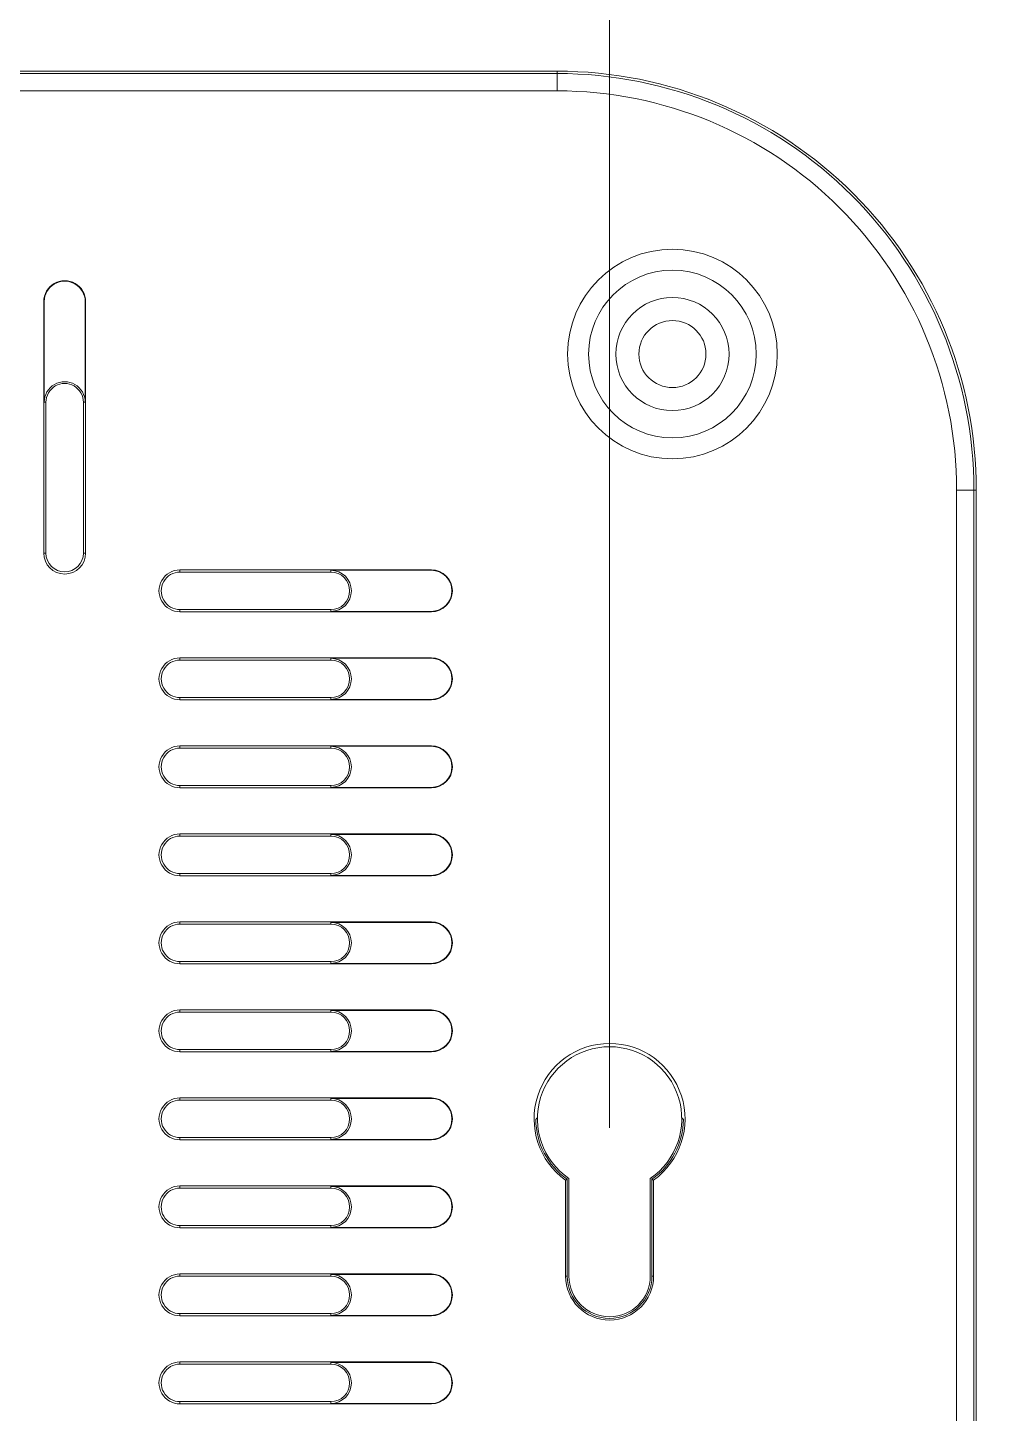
# Model space of a CAD drawing. Header units: millimetres. Extents: x -672 to 672, y -225 to 223.
# Drawn here: x 17.9 to 64.7, y 70 to 136.1 of the extents above; entities that cross this region are included whole.
import ezdxf

# ---------------------------------------------------------------- set-up
doc = ezdxf.new("R2010")
doc.units = ezdxf.units.MM
doc.header["$MEASUREMENT"] = 0
doc.layers.add('layer 1', color=7, linetype='Continuous')

msp = doc.modelspace()

# ---------------------------------------------------------------- linework, layer by layer
at = {"layer": 'layer 1', "lineweight": 40}
msp.add_open_spline([(123.1599, 207.75), (123.1599, 207.75), (-161.8401, 207.75), (-161.8401, 207.75), (-161.8401, 207.75), (-161.8401, -207.75), (-161.8401, -207.75), (-161.8401, -207.75), (123.1599, -207.75), (123.1599, -207.75), (123.1599, -207.75), (123.1599, 207.75), (123.1599, 207.75)], degree=3, knots=[0, 0, 0, 0, 0.25, 0.25, 0.25, 0.5, 0.5, 0.5, 0.75, 0.75, 0.75, 1, 1, 1, 1], dxfattribs=at)
at = {"layer": 'layer 1', "color": 1, "lineweight": 0}
msp.add_open_spline([(45.6422, 83.6209), (45.6422, 83.6209), (45.6422, 154.8763), (45.6422, 154.8763)], degree=3, dxfattribs=at)
at = {"layer": 'layer 1', "lineweight": 9}
for points in [[(-66.8578, 134.0449), (-66.8578, 134.0449), (43.1422, 134.0449), (43.1422, 134.0449)], [(43.1422, 133.9332), (43.1422, 133.9332), (-66.8578, 133.9332), (-66.8578, 133.9332)], [(43.1422, 133.1052), (43.1422, 133.1052), (-66.8578, 133.1052), (-66.8578, 133.1052)], [(18.6422, 111.0449), (18.6422, 111.0449), (18.6422, 123.0449), (18.6422, 123.0449)], [(18.6632, 123.0449), (18.6632, 123.0449), (18.6632, 118.2449), (18.6632, 118.2449)], [(20.6212, 118.2449), (20.6212, 118.2449), (20.6212, 123.0449), (20.6212, 123.0449)], [(20.6422, 123.0449), (20.6422, 123.0449), (20.6422, 111.0449), (20.6422, 111.0449)], [(18.747, 118.2449), (18.747, 118.2449), (18.747, 111.0449), (18.747, 111.0449)], [(20.5374, 111.0449), (20.5374, 111.0449), (20.5374, 118.2449), (20.5374, 118.2449)], [(62.2025, 54.0449), (62.2025, 54.0449), (62.2025, 114.0449), (62.2025, 114.0449)], [(63.0304, 54.0449), (63.0304, 54.0449), (63.0304, 114.0449), (63.0304, 114.0449)], [(63.1422, 114.0449), (63.1422, 114.0449), (63.1422, 54.0449), (63.1422, 54.0449)], [(25.1422, 110.2449), (25.1422, 110.2449), (37.1422, 110.2449), (37.1422, 110.2449)], [(32.3422, 110.1401), (32.3422, 110.1401), (25.1422, 110.1401), (25.1422, 110.1401)], [(37.1422, 110.224), (37.1422, 110.224), (32.3422, 110.224), (32.3422, 110.224)], [(25.1422, 108.3497), (25.1422, 108.3497), (32.3422, 108.3497), (32.3422, 108.3497)], [(37.1422, 108.2449), (37.1422, 108.2449), (25.1422, 108.2449), (25.1422, 108.2449)], [(32.3422, 108.2659), (32.3422, 108.2659), (37.1422, 108.2659), (37.1422, 108.2659)], [(25.1422, 106.0449), (25.1422, 106.0449), (37.1422, 106.0449), (37.1422, 106.0449)], [(32.3422, 105.9401), (32.3422, 105.9401), (25.1422, 105.9401), (25.1422, 105.9401)], [(37.1422, 106.024), (37.1422, 106.024), (32.3422, 106.024), (32.3422, 106.024)], [(25.1422, 104.1497), (25.1422, 104.1497), (32.3422, 104.1497), (32.3422, 104.1497)], [(37.1422, 104.0449), (37.1422, 104.0449), (25.1422, 104.0449), (25.1422, 104.0449)], [(32.3422, 104.0659), (32.3422, 104.0659), (37.1422, 104.0659), (37.1422, 104.0659)], [(25.1422, 101.8449), (25.1422, 101.8449), (37.1422, 101.8449), (37.1422, 101.8449)], [(32.3422, 101.7401), (32.3422, 101.7401), (25.1422, 101.7401), (25.1422, 101.7401)], [(37.1422, 101.824), (37.1422, 101.824), (32.3422, 101.824), (32.3422, 101.824)], [(25.1422, 99.9497), (25.1422, 99.9497), (32.3422, 99.9497), (32.3422, 99.9497)], [(32.3422, 99.8659), (32.3422, 99.8659), (37.1422, 99.8659), (37.1422, 99.8659)], [(37.1422, 99.8449), (37.1422, 99.8449), (25.1422, 99.8449), (25.1422, 99.8449)], [(25.1422, 97.6449), (25.1422, 97.6449), (37.1422, 97.6449), (37.1422, 97.6449)], [(32.3422, 97.5401), (32.3422, 97.5401), (25.1422, 97.5401), (25.1422, 97.5401)], [(37.1422, 97.624), (37.1422, 97.624), (32.3422, 97.624), (32.3422, 97.624)], [(25.1422, 95.7497), (25.1422, 95.7497), (32.3422, 95.7497), (32.3422, 95.7497)], [(37.1422, 95.6449), (37.1422, 95.6449), (25.1422, 95.6449), (25.1422, 95.6449)], [(32.3422, 95.6659), (32.3422, 95.6659), (37.1422, 95.6659), (37.1422, 95.6659)], [(25.1422, 93.4449), (25.1422, 93.4449), (37.1422, 93.4449), (37.1422, 93.4449)], [(32.3422, 93.3401), (32.3422, 93.3401), (25.1422, 93.3401), (25.1422, 93.3401)], [(37.1422, 93.424), (37.1422, 93.424), (32.3422, 93.424), (32.3422, 93.424)], [(25.1422, 91.5497), (25.1422, 91.5497), (32.3422, 91.5497), (32.3422, 91.5497)], [(37.1422, 91.4449), (37.1422, 91.4449), (25.1422, 91.4449), (25.1422, 91.4449)], [(32.3422, 91.4659), (32.3422, 91.4659), (37.1422, 91.4659), (37.1422, 91.4659)], [(25.1422, 89.2449), (25.1422, 89.2449), (37.1422, 89.2449), (37.1422, 89.2449)], [(32.3422, 89.1401), (32.3422, 89.1401), (25.1422, 89.1401), (25.1422, 89.1401)], [(37.1422, 89.224), (37.1422, 89.224), (32.3422, 89.224), (32.3422, 89.224)], [(25.1422, 87.3497), (25.1422, 87.3497), (32.3422, 87.3497), (32.3422, 87.3497)], [(37.1422, 87.2449), (37.1422, 87.2449), (25.1422, 87.2449), (25.1422, 87.2449)], [(32.3422, 87.2659), (32.3422, 87.2659), (37.1422, 87.2659), (37.1422, 87.2659)], [(25.1422, 85.0449), (25.1422, 85.0449), (37.1422, 85.0449), (37.1422, 85.0449)], [(32.3422, 84.9401), (32.3422, 84.9401), (25.1422, 84.9401), (25.1422, 84.9401)], [(37.1422, 85.024), (37.1422, 85.024), (32.3422, 85.024), (32.3422, 85.024)], [(42.1209, 84.0187), (42.1294, 82.8798), (42.6882, 81.8153), (43.6208, 81.1615)], [(47.6636, 81.1615), (48.5962, 81.8153), (49.155, 82.8798), (49.1635, 84.0187)], [(25.1422, 83.1497), (25.1422, 83.1497), (32.3422, 83.1497), (32.3422, 83.1497)], [(37.1422, 83.0449), (37.1422, 83.0449), (25.1422, 83.0449), (25.1422, 83.0449)], [(32.3422, 83.0659), (32.3422, 83.0659), (37.1422, 83.0659), (37.1422, 83.0659)], [(25.1422, 80.8449), (25.1422, 80.8449), (37.1422, 80.8449), (37.1422, 80.8449)], [(32.3422, 80.7401), (32.3422, 80.7401), (25.1422, 80.7401), (25.1422, 80.7401)], [(37.1422, 80.824), (37.1422, 80.824), (32.3422, 80.824), (32.3422, 80.824)], [(43.5422, 81.1209), (43.5422, 81.1209), (43.6208, 81.1615), (43.6208, 81.1615)], [(43.5422, 81.1209), (43.5422, 81.1209), (43.5422, 76.5449), (43.5422, 76.5449)], [(43.6208, 81.1615), (43.6208, 81.1615), (43.6208, 76.5449), (43.6208, 76.5449)], [(43.6994, 81.2027), (43.6994, 81.2027), (43.6994, 76.5449), (43.6994, 76.5449)], [(47.585, 76.5449), (47.585, 76.5449), (47.585, 81.2027), (47.585, 81.2027)], [(47.7422, 81.1209), (47.7422, 81.1209), (47.6636, 81.1615), (47.6636, 81.1615)], [(47.6636, 76.5449), (47.6636, 76.5449), (47.6636, 81.1615), (47.6636, 81.1615)], [(47.7422, 76.5449), (47.7422, 76.5449), (47.7422, 81.1209), (47.7422, 81.1209)], [(25.1422, 78.9497), (25.1422, 78.9497), (32.3422, 78.9497), (32.3422, 78.9497)], [(37.1422, 78.8449), (37.1422, 78.8449), (25.1422, 78.8449), (25.1422, 78.8449)], [(32.3422, 78.8659), (32.3422, 78.8659), (37.1422, 78.8659), (37.1422, 78.8659)], [(25.1422, 76.6449), (25.1422, 76.6449), (37.1422, 76.6449), (37.1422, 76.6449)], [(32.3422, 76.5401), (32.3422, 76.5401), (25.1422, 76.5401), (25.1422, 76.5401)], [(37.1422, 76.624), (37.1422, 76.624), (32.3422, 76.624), (32.3422, 76.624)], [(25.1422, 74.7497), (25.1422, 74.7497), (32.3422, 74.7497), (32.3422, 74.7497)], [(37.1422, 74.6449), (37.1422, 74.6449), (25.1422, 74.6449), (25.1422, 74.6449)], [(32.3422, 74.6659), (32.3422, 74.6659), (37.1422, 74.6659), (37.1422, 74.6659)], [(25.1422, 72.4449), (25.1422, 72.4449), (37.1422, 72.4449), (37.1422, 72.4449)], [(32.3422, 72.3401), (32.3422, 72.3401), (25.1422, 72.3401), (25.1422, 72.3401)], [(37.1422, 72.424), (37.1422, 72.424), (32.3422, 72.424), (32.3422, 72.424)], [(25.1422, 70.5497), (25.1422, 70.5497), (32.3422, 70.5497), (32.3422, 70.5497)], [(37.1422, 70.4449), (37.1422, 70.4449), (25.1422, 70.4449), (25.1422, 70.4449)], [(32.3422, 70.4659), (32.3422, 70.4659), (37.1422, 70.4659), (37.1422, 70.4659)]]:
    msp.add_open_spline(points, degree=3, dxfattribs=at)
at = {"layer": 'layer 1', "color": 9, "lineweight": 9}
for points in [[(43.1422, 133.1052), (43.1422, 133.1052), (43.1422, 134.0449), (43.1422, 134.0449)], [(18.6422, 123.0449), (18.6422, 123.0449), (18.6632, 123.0449), (18.6632, 123.0449)], [(20.6422, 123.0449), (20.6422, 123.0449), (20.6212, 123.0449), (20.6212, 123.0449)], [(18.6632, 118.2449), (18.6632, 118.2449), (18.747, 118.2449), (18.747, 118.2449)], [(20.6212, 118.2449), (20.6212, 118.2449), (20.5374, 118.2449), (20.5374, 118.2449)], [(62.2025, 114.0449), (62.2025, 114.0449), (63.1422, 114.0449), (63.1422, 114.0449)], [(18.6422, 111.0449), (18.6422, 111.0449), (18.747, 111.0449), (18.747, 111.0449)], [(20.6422, 111.0449), (20.6422, 111.0449), (20.5374, 111.0449), (20.5374, 111.0449)], [(25.1422, 110.2449), (25.1422, 110.2449), (25.1422, 110.1401), (25.1422, 110.1401)], [(32.3422, 110.224), (32.3422, 110.224), (32.3422, 110.1401), (32.3422, 110.1401)], [(37.1422, 110.2449), (37.1422, 110.2449), (37.1422, 110.224), (37.1422, 110.224)], [(25.1422, 108.2449), (25.1422, 108.2449), (25.1422, 108.3497), (25.1422, 108.3497)], [(32.3422, 108.2659), (32.3422, 108.2659), (32.3422, 108.3497), (32.3422, 108.3497)], [(37.1422, 108.2449), (37.1422, 108.2449), (37.1422, 108.2659), (37.1422, 108.2659)], [(25.1422, 106.0449), (25.1422, 106.0449), (25.1422, 105.9401), (25.1422, 105.9401)], [(32.3422, 106.024), (32.3422, 106.024), (32.3422, 105.9401), (32.3422, 105.9401)], [(37.1422, 106.0449), (37.1422, 106.0449), (37.1422, 106.024), (37.1422, 106.024)], [(25.1422, 104.0449), (25.1422, 104.0449), (25.1422, 104.1497), (25.1422, 104.1497)], [(32.3422, 104.0659), (32.3422, 104.0659), (32.3422, 104.1497), (32.3422, 104.1497)], [(37.1422, 104.0449), (37.1422, 104.0449), (37.1422, 104.0659), (37.1422, 104.0659)], [(25.1422, 101.8449), (25.1422, 101.8449), (25.1422, 101.7401), (25.1422, 101.7401)], [(37.1422, 101.8449), (37.1422, 101.8449), (37.1422, 101.824), (37.1422, 101.824)], [(32.3422, 101.824), (32.3422, 101.824), (32.3422, 101.7401), (32.3422, 101.7401)], [(25.1422, 99.8449), (25.1422, 99.8449), (25.1422, 99.9497), (25.1422, 99.9497)], [(32.3422, 99.8659), (32.3422, 99.8659), (32.3422, 99.9497), (32.3422, 99.9497)], [(37.1422, 99.8449), (37.1422, 99.8449), (37.1422, 99.8659), (37.1422, 99.8659)], [(25.1422, 97.6449), (25.1422, 97.6449), (25.1422, 97.5401), (25.1422, 97.5401)], [(32.3422, 97.624), (32.3422, 97.624), (32.3422, 97.5401), (32.3422, 97.5401)], [(37.1422, 97.6449), (37.1422, 97.6449), (37.1422, 97.624), (37.1422, 97.624)], [(25.1422, 95.6449), (25.1422, 95.6449), (25.1422, 95.7497), (25.1422, 95.7497)], [(32.3422, 95.6659), (32.3422, 95.6659), (32.3422, 95.7497), (32.3422, 95.7497)], [(37.1422, 95.6449), (37.1422, 95.6449), (37.1422, 95.6659), (37.1422, 95.6659)], [(25.1422, 93.4449), (25.1422, 93.4449), (25.1422, 93.3401), (25.1422, 93.3401)], [(32.3422, 93.424), (32.3422, 93.424), (32.3422, 93.3401), (32.3422, 93.3401)], [(37.1422, 93.4449), (37.1422, 93.4449), (37.1422, 93.424), (37.1422, 93.424)], [(25.1422, 91.4449), (25.1422, 91.4449), (25.1422, 91.5497), (25.1422, 91.5497)], [(32.3422, 91.4659), (32.3422, 91.4659), (32.3422, 91.5497), (32.3422, 91.5497)], [(37.1422, 91.4449), (37.1422, 91.4449), (37.1422, 91.4659), (37.1422, 91.4659)], [(25.1422, 89.2449), (25.1422, 89.2449), (25.1422, 89.1401), (25.1422, 89.1401)], [(32.3422, 89.224), (32.3422, 89.224), (32.3422, 89.1401), (32.3422, 89.1401)], [(37.1422, 89.2449), (37.1422, 89.2449), (37.1422, 89.224), (37.1422, 89.224)], [(25.1422, 87.2449), (25.1422, 87.2449), (25.1422, 87.3497), (25.1422, 87.3497)], [(32.3422, 87.2659), (32.3422, 87.2659), (32.3422, 87.3497), (32.3422, 87.3497)], [(37.1422, 87.2449), (37.1422, 87.2449), (37.1422, 87.2659), (37.1422, 87.2659)], [(25.1422, 85.0449), (25.1422, 85.0449), (25.1422, 84.9401), (25.1422, 84.9401)], [(32.3422, 85.024), (32.3422, 85.024), (32.3422, 84.9401), (32.3422, 84.9401)], [(37.1422, 85.0449), (37.1422, 85.0449), (37.1422, 85.024), (37.1422, 85.024)], [(25.1422, 83.0449), (25.1422, 83.0449), (25.1422, 83.1497), (25.1422, 83.1497)], [(32.3422, 83.0659), (32.3422, 83.0659), (32.3422, 83.1497), (32.3422, 83.1497)], [(37.1422, 83.0449), (37.1422, 83.0449), (37.1422, 83.0659), (37.1422, 83.0659)], [(25.1422, 80.8449), (25.1422, 80.8449), (25.1422, 80.7401), (25.1422, 80.7401)], [(32.3422, 80.824), (32.3422, 80.824), (32.3422, 80.7401), (32.3422, 80.7401)], [(37.1422, 80.8449), (37.1422, 80.8449), (37.1422, 80.824), (37.1422, 80.824)], [(25.1422, 78.8449), (25.1422, 78.8449), (25.1422, 78.9497), (25.1422, 78.9497)], [(32.3422, 78.8659), (32.3422, 78.8659), (32.3422, 78.9497), (32.3422, 78.9497)], [(37.1422, 78.8449), (37.1422, 78.8449), (37.1422, 78.8659), (37.1422, 78.8659)], [(25.1422, 76.6449), (25.1422, 76.6449), (25.1422, 76.5401), (25.1422, 76.5401)], [(32.3422, 76.624), (32.3422, 76.624), (32.3422, 76.5401), (32.3422, 76.5401)], [(37.1422, 76.6449), (37.1422, 76.6449), (37.1422, 76.624), (37.1422, 76.624)], [(43.5422, 76.5449), (43.5422, 76.5449), (43.6208, 76.5449), (43.6208, 76.5449)], [(47.7422, 76.5449), (47.7422, 76.5449), (47.6636, 76.5449), (47.6636, 76.5449)], [(25.1422, 74.6449), (25.1422, 74.6449), (25.1422, 74.7497), (25.1422, 74.7497)], [(32.3422, 74.6659), (32.3422, 74.6659), (32.3422, 74.7497), (32.3422, 74.7497)], [(37.1422, 74.6449), (37.1422, 74.6449), (37.1422, 74.6659), (37.1422, 74.6659)], [(25.1422, 72.4449), (25.1422, 72.4449), (25.1422, 72.3401), (25.1422, 72.3401)], [(32.3422, 72.424), (32.3422, 72.424), (32.3422, 72.3401), (32.3422, 72.3401)], [(37.1422, 72.4449), (37.1422, 72.4449), (37.1422, 72.424), (37.1422, 72.424)], [(25.1422, 70.4449), (25.1422, 70.4449), (25.1422, 70.5497), (25.1422, 70.5497)], [(32.3422, 70.4659), (32.3422, 70.4659), (32.3422, 70.5497), (32.3422, 70.5497)], [(37.1422, 70.4449), (37.1422, 70.4449), (37.1422, 70.4659), (37.1422, 70.4659)]]:
    msp.add_open_spline(points, degree=3, dxfattribs=at)
at = {"layer": 'layer 1', "lineweight": 9}
for points, knots in [([(63.1422, 114.0449), (63.1422, 119.3493), (61.0351, 124.4363), (57.2843, 128.1871), (53.5336, 131.9378), (48.4465, 134.0449), (43.1422, 134.0449)], [0, 0, 0, 0, 0.5, 0.5, 0.5, 1, 1, 1, 1]), ([(63.0304, 114.0449), (63.0304, 119.3196), (60.9351, 124.3783), (57.2053, 128.108), (53.4755, 131.8378), (48.4169, 133.9332), (43.1422, 133.9332)], [0, 0, 0, 0, 0.5, 0.5, 0.5, 1, 1, 1, 1]), ([(62.2025, 114.0449), (62.2025, 119.1), (60.1944, 123.9481), (56.6199, 127.5226), (53.0454, 131.0971), (48.1973, 133.1052), (43.1422, 133.1052)], [0, 0, 0, 0, 0.5, 0.5, 0.5, 1, 1, 1, 1]), ([(53.6422, 120.5449), (53.6422, 123.3063), (51.4036, 125.5449), (48.6422, 125.5449), (45.8808, 125.5449), (43.6422, 123.3064), (43.6422, 120.5449), (43.6422, 117.7835), (45.8808, 115.5449), (48.6422, 115.5449), (51.4036, 115.5449), (53.6422, 117.7835), (53.6422, 120.5449)], [0, 0, 0, 0, 0.25, 0.25, 0.25, 0.5, 0.5, 0.5, 0.75, 0.75, 0.75, 1, 1, 1, 1]), ([(52.6422, 120.5449), (52.6422, 122.7541), (50.8513, 124.5449), (48.6422, 124.5449), (46.4331, 124.5449), (44.6422, 122.7541), (44.6422, 120.5449), (44.6422, 118.3358), (46.433, 116.5449), (48.6422, 116.5449), (50.8513, 116.5449), (52.6422, 118.3358), (52.6422, 120.5449)], [0, 0, 0, 0, 0.25, 0.25, 0.25, 0.5, 0.5, 0.5, 0.75, 0.75, 0.75, 1, 1, 1, 1]), ([(20.6422, 123.0449), (20.6422, 123.4022), (20.4516, 123.7323), (20.1422, 123.9109), (19.8328, 124.0896), (19.4516, 124.0896), (19.1422, 123.9109), (18.8328, 123.7323), (18.6422, 123.4022), (18.6422, 123.0449)], [0, 0, 0, 0, 0.3333333, 0.3333333, 0.3333333, 0.6666667, 0.6666667, 0.6666667, 1, 1, 1, 1]), ([(20.6212, 123.0449), (20.6212, 123.3947), (20.4346, 123.7179), (20.1317, 123.8928), (19.8288, 124.0677), (19.4556, 124.0677), (19.1527, 123.8928), (18.8498, 123.7179), (18.6632, 123.3947), (18.6632, 123.0449)], [0, 0, 0, 0, 0.3333333, 0.3333333, 0.3333333, 0.6666667, 0.6666667, 0.6666667, 1, 1, 1, 1]), ([(51.3422, 120.5449), (51.3422, 122.0361), (50.1334, 123.2449), (48.6422, 123.2449), (47.151, 123.2449), (45.9422, 122.0361), (45.9422, 120.5449), (45.9422, 119.0538), (47.151, 117.8449), (48.6422, 117.8449), (50.1334, 117.8449), (51.3422, 119.0537), (51.3422, 120.5449)], [0, 0, 0, 0, 0.25, 0.25, 0.25, 0.5, 0.5, 0.5, 0.75, 0.75, 0.75, 1, 1, 1, 1]), ([(50.2422, 120.5449), (50.2422, 121.4286), (49.5259, 122.1449), (48.6422, 122.1449), (47.7585, 122.1449), (47.0422, 121.4286), (47.0422, 120.5449), (47.0422, 119.6613), (47.7585, 118.9449), (48.6422, 118.9449), (49.5258, 118.9449), (50.2422, 119.6613), (50.2422, 120.5449)], [0, 0, 0, 0, 0.25, 0.25, 0.25, 0.5, 0.5, 0.5, 0.75, 0.75, 0.75, 1, 1, 1, 1]), ([(20.6212, 118.2449), (20.6212, 118.5947), (20.4346, 118.9179), (20.1317, 119.0928), (19.8288, 119.2677), (19.4556, 119.2677), (19.1527, 119.0928), (18.8498, 118.9179), (18.6632, 118.5947), (18.6632, 118.2449)], [0, 0, 0, 0, 0.3333333, 0.3333333, 0.3333333, 0.6666667, 0.6666667, 0.6666667, 1, 1, 1, 1]), ([(20.5374, 118.2449), (20.5374, 118.5647), (20.3668, 118.8603), (20.0898, 119.0202), (19.8128, 119.1801), (19.4716, 119.1801), (19.1946, 119.0202), (18.9176, 118.8603), (18.747, 118.5647), (18.747, 118.2449)], [0, 0, 0, 0, 0.3333333, 0.3333333, 0.3333333, 0.6666667, 0.6666667, 0.6666667, 1, 1, 1, 1]), ([(18.6422, 111.0449), (18.6422, 110.4926), (19.0899, 110.0449), (19.6422, 110.0449), (20.1945, 110.0449), (20.6422, 110.4926), (20.6422, 111.0449)], [0, 0, 0, 0, 0.5, 0.5, 0.5, 1, 1, 1, 1]), ([(18.747, 111.0449), (18.747, 110.5505), (19.1478, 110.1497), (19.6422, 110.1497), (20.1366, 110.1497), (20.5374, 110.5505), (20.5374, 111.0449)], [0, 0, 0, 0, 0.5, 0.5, 0.5, 1, 1, 1, 1]), ([(25.1422, 110.2449), (24.7849, 110.2449), (24.4548, 110.0543), (24.2762, 109.7449), (24.0975, 109.4355), (24.0975, 109.0543), (24.2762, 108.7449), (24.4548, 108.4355), (24.7849, 108.2449), (25.1422, 108.2449)], [0, 0, 0, 0, 0.3333333, 0.3333333, 0.3333333, 0.6666667, 0.6666667, 0.6666667, 1, 1, 1, 1]), ([(25.1422, 110.1401), (24.8224, 110.1401), (24.5269, 109.9695), (24.3669, 109.6925), (24.207, 109.4155), (24.207, 109.0743), (24.3669, 108.7973), (24.5269, 108.5204), (24.8224, 108.3497), (25.1422, 108.3497)], [0, 0, 0, 0, 0.3333333, 0.3333333, 0.3333333, 0.6666667, 0.6666667, 0.6666667, 1, 1, 1, 1]), ([(32.3422, 108.2659), (32.8829, 108.2659), (33.3212, 108.7042), (33.3212, 109.2449), (33.3212, 109.7856), (32.8829, 110.224), (32.3422, 110.224)], [0, 0, 0, 0, 0.5, 0.5, 0.5, 1, 1, 1, 1]), ([(32.3422, 108.3497), (32.8366, 108.3497), (33.2374, 108.7505), (33.2374, 109.2449), (33.2374, 109.7393), (32.8366, 110.1401), (32.3422, 110.1401)], [0, 0, 0, 0, 0.5, 0.5, 0.5, 1, 1, 1, 1]), ([(37.1422, 108.2449), (37.6945, 108.2449), (38.1422, 108.6926), (38.1422, 109.2449), (38.1422, 109.7972), (37.6945, 110.2449), (37.1422, 110.2449)], [0, 0, 0, 0, 0.5, 0.5, 0.5, 1, 1, 1, 1]), ([(37.1422, 108.2659), (37.6829, 108.2659), (38.1212, 108.7042), (38.1212, 109.2449), (38.1212, 109.7856), (37.6829, 110.224), (37.1422, 110.224)], [0, 0, 0, 0, 0.5, 0.5, 0.5, 1, 1, 1, 1]), ([(25.1422, 106.0449), (24.7849, 106.0449), (24.4548, 105.8543), (24.2762, 105.5449), (24.0975, 105.2355), (24.0975, 104.8543), (24.2762, 104.5449), (24.4548, 104.2355), (24.7849, 104.0449), (25.1422, 104.0449)], [0, 0, 0, 0, 0.3333333, 0.3333333, 0.3333333, 0.6666667, 0.6666667, 0.6666667, 1, 1, 1, 1]), ([(25.1422, 105.9401), (24.8224, 105.9401), (24.5269, 105.7695), (24.3669, 105.4925), (24.207, 105.2155), (24.207, 104.8743), (24.3669, 104.5973), (24.5269, 104.3204), (24.8224, 104.1497), (25.1422, 104.1497)], [0, 0, 0, 0, 0.3333333, 0.3333333, 0.3333333, 0.6666667, 0.6666667, 0.6666667, 1, 1, 1, 1]), ([(32.3422, 104.0659), (32.8829, 104.0659), (33.3212, 104.5042), (33.3212, 105.0449), (33.3212, 105.5856), (32.8829, 106.024), (32.3422, 106.024)], [0, 0, 0, 0, 0.5, 0.5, 0.5, 1, 1, 1, 1]), ([(32.3422, 104.1497), (32.8366, 104.1497), (33.2374, 104.5505), (33.2374, 105.0449), (33.2374, 105.5393), (32.8366, 105.9401), (32.3422, 105.9401)], [0, 0, 0, 0, 0.5, 0.5, 0.5, 1, 1, 1, 1]), ([(37.1422, 104.0449), (37.6945, 104.0449), (38.1422, 104.4926), (38.1422, 105.0449), (38.1422, 105.5972), (37.6945, 106.0449), (37.1422, 106.0449)], [0, 0, 0, 0, 0.5, 0.5, 0.5, 1, 1, 1, 1]), ([(37.1422, 104.0659), (37.6829, 104.0659), (38.1212, 104.5042), (38.1212, 105.0449), (38.1212, 105.5856), (37.6829, 106.024), (37.1422, 106.024)], [0, 0, 0, 0, 0.5, 0.5, 0.5, 1, 1, 1, 1]), ([(25.1422, 101.8449), (24.7849, 101.8449), (24.4548, 101.6543), (24.2762, 101.3449), (24.0975, 101.0355), (24.0975, 100.6543), (24.2762, 100.3449), (24.4548, 100.0355), (24.7849, 99.8449), (25.1422, 99.8449)], [0, 0, 0, 0, 0.3333333, 0.3333333, 0.3333333, 0.6666667, 0.6666667, 0.6666667, 1, 1, 1, 1]), ([(37.1422, 99.8449), (37.6945, 99.8449), (38.1422, 100.2926), (38.1422, 100.8449), (38.1422, 101.3972), (37.6945, 101.8449), (37.1422, 101.8449)], [0, 0, 0, 0, 0.5, 0.5, 0.5, 1, 1, 1, 1]), ([(25.1422, 101.7401), (24.8224, 101.7401), (24.5269, 101.5695), (24.3669, 101.2925), (24.207, 101.0155), (24.207, 100.6743), (24.3669, 100.3973), (24.5269, 100.1204), (24.8224, 99.9497), (25.1422, 99.9497)], [0, 0, 0, 0, 0.3333333, 0.3333333, 0.3333333, 0.6666667, 0.6666667, 0.6666667, 1, 1, 1, 1]), ([(32.3422, 99.8659), (32.8829, 99.8659), (33.3212, 100.3042), (33.3212, 100.8449), (33.3212, 101.3856), (32.8829, 101.824), (32.3422, 101.824)], [0, 0, 0, 0, 0.5, 0.5, 0.5, 1, 1, 1, 1]), ([(32.3422, 99.9497), (32.8366, 99.9497), (33.2374, 100.3505), (33.2374, 100.8449), (33.2374, 101.3393), (32.8366, 101.7401), (32.3422, 101.7401)], [0, 0, 0, 0, 0.5, 0.5, 0.5, 1, 1, 1, 1]), ([(37.1422, 99.8659), (37.6829, 99.8659), (38.1212, 100.3042), (38.1212, 100.8449), (38.1212, 101.3856), (37.6829, 101.824), (37.1422, 101.824)], [0, 0, 0, 0, 0.5, 0.5, 0.5, 1, 1, 1, 1]), ([(25.1422, 97.6449), (24.7849, 97.6449), (24.4548, 97.4543), (24.2762, 97.1449), (24.0975, 96.8355), (24.0975, 96.4543), (24.2762, 96.1449), (24.4548, 95.8355), (24.7849, 95.6449), (25.1422, 95.6449)], [0, 0, 0, 0, 0.3333333, 0.3333333, 0.3333333, 0.6666667, 0.6666667, 0.6666667, 1, 1, 1, 1]), ([(25.1422, 97.5401), (24.8224, 97.5401), (24.5269, 97.3695), (24.3669, 97.0925), (24.207, 96.8155), (24.207, 96.4743), (24.3669, 96.1973), (24.5269, 95.9204), (24.8224, 95.7497), (25.1422, 95.7497)], [0, 0, 0, 0, 0.3333333, 0.3333333, 0.3333333, 0.6666667, 0.6666667, 0.6666667, 1, 1, 1, 1]), ([(32.3422, 95.6659), (32.8829, 95.6659), (33.3212, 96.1042), (33.3212, 96.6449), (33.3212, 97.1856), (32.8829, 97.624), (32.3422, 97.624)], [0, 0, 0, 0, 0.5, 0.5, 0.5, 1, 1, 1, 1]), ([(32.3422, 95.7497), (32.8366, 95.7497), (33.2374, 96.1505), (33.2374, 96.6449), (33.2374, 97.1393), (32.8366, 97.5401), (32.3422, 97.5401)], [0, 0, 0, 0, 0.5, 0.5, 0.5, 1, 1, 1, 1]), ([(37.1422, 95.6449), (37.6945, 95.6449), (38.1422, 96.0926), (38.1422, 96.6449), (38.1422, 97.1972), (37.6945, 97.6449), (37.1422, 97.6449)], [0, 0, 0, 0, 0.5, 0.5, 0.5, 1, 1, 1, 1]), ([(37.1422, 95.6659), (37.6829, 95.6659), (38.1212, 96.1042), (38.1212, 96.6449), (38.1212, 97.1856), (37.6829, 97.624), (37.1422, 97.624)], [0, 0, 0, 0, 0.5, 0.5, 0.5, 1, 1, 1, 1]), ([(25.1422, 93.4449), (24.7849, 93.4449), (24.4548, 93.2543), (24.2762, 92.9449), (24.0975, 92.6355), (24.0975, 92.2543), (24.2762, 91.9449), (24.4548, 91.6355), (24.7849, 91.4449), (25.1422, 91.4449)], [0, 0, 0, 0, 0.3333333, 0.3333333, 0.3333333, 0.6666667, 0.6666667, 0.6666667, 1, 1, 1, 1]), ([(25.1422, 93.3401), (24.8224, 93.3401), (24.5269, 93.1695), (24.3669, 92.8925), (24.207, 92.6155), (24.207, 92.2743), (24.3669, 91.9973), (24.5269, 91.7204), (24.8224, 91.5497), (25.1422, 91.5497)], [0, 0, 0, 0, 0.3333333, 0.3333333, 0.3333333, 0.6666667, 0.6666667, 0.6666667, 1, 1, 1, 1]), ([(32.3422, 91.4659), (32.8829, 91.4659), (33.3212, 91.9042), (33.3212, 92.4449), (33.3212, 92.9856), (32.8829, 93.424), (32.3422, 93.424)], [0, 0, 0, 0, 0.5, 0.5, 0.5, 1, 1, 1, 1]), ([(32.3422, 91.5497), (32.8366, 91.5497), (33.2374, 91.9505), (33.2374, 92.4449), (33.2374, 92.9393), (32.8366, 93.3401), (32.3422, 93.3401)], [0, 0, 0, 0, 0.5, 0.5, 0.5, 1, 1, 1, 1]), ([(37.1422, 91.4449), (37.6945, 91.4449), (38.1422, 91.8926), (38.1422, 92.4449), (38.1422, 92.9972), (37.6945, 93.4449), (37.1422, 93.4449)], [0, 0, 0, 0, 0.5, 0.5, 0.5, 1, 1, 1, 1]), ([(37.1422, 91.4659), (37.6829, 91.4659), (38.1212, 91.9042), (38.1212, 92.4449), (38.1212, 92.9856), (37.6829, 93.424), (37.1422, 93.424)], [0, 0, 0, 0, 0.5, 0.5, 0.5, 1, 1, 1, 1]), ([(25.1422, 89.2449), (24.7849, 89.2449), (24.4548, 89.0543), (24.2762, 88.7449), (24.0975, 88.4355), (24.0975, 88.0543), (24.2762, 87.7449), (24.4548, 87.4355), (24.7849, 87.2449), (25.1422, 87.2449)], [0, 0, 0, 0, 0.3333333, 0.3333333, 0.3333333, 0.6666667, 0.6666667, 0.6666667, 1, 1, 1, 1]), ([(25.1422, 89.1401), (24.8224, 89.1401), (24.5269, 88.9695), (24.3669, 88.6925), (24.207, 88.4155), (24.207, 88.0743), (24.3669, 87.7973), (24.5269, 87.5204), (24.8224, 87.3497), (25.1422, 87.3497)], [0, 0, 0, 0, 0.3333333, 0.3333333, 0.3333333, 0.6666667, 0.6666667, 0.6666667, 1, 1, 1, 1]), ([(32.3422, 87.2659), (32.8829, 87.2659), (33.3212, 87.7042), (33.3212, 88.2449), (33.3212, 88.7856), (32.8829, 89.224), (32.3422, 89.224)], [0, 0, 0, 0, 0.5, 0.5, 0.5, 1, 1, 1, 1]), ([(32.3422, 87.3497), (32.8366, 87.3497), (33.2374, 87.7505), (33.2374, 88.2449), (33.2374, 88.7393), (32.8366, 89.1401), (32.3422, 89.1401)], [0, 0, 0, 0, 0.5, 0.5, 0.5, 1, 1, 1, 1]), ([(37.1422, 87.2449), (37.6945, 87.2449), (38.1422, 87.6926), (38.1422, 88.2449), (38.1422, 88.7972), (37.6945, 89.2449), (37.1422, 89.2449)], [0, 0, 0, 0, 0.5, 0.5, 0.5, 1, 1, 1, 1]), ([(37.1422, 87.2659), (37.6829, 87.2659), (38.1212, 87.7042), (38.1212, 88.2449), (38.1212, 88.7856), (37.6829, 89.224), (37.1422, 89.224)], [0, 0, 0, 0, 0.5, 0.5, 0.5, 1, 1, 1, 1]), ([(47.7422, 81.1209), (49.0119, 82.0328), (49.548, 83.6599), (49.069, 85.148), (48.5901, 86.636), (47.2055, 87.6449), (45.6422, 87.6449), (44.079, 87.6449), (42.6944, 86.6361), (42.2154, 85.148), (41.7364, 83.6599), (42.2725, 82.0328), (43.5422, 81.1209)], [0, 0, 0, 0, 0.25, 0.25, 0.25, 0.5, 0.5, 0.5, 0.75, 0.75, 0.75, 1, 1, 1, 1]), ([(47.585, 81.2027), (48.8314, 82.0546), (49.3773, 83.6192), (48.9314, 85.0617), (48.4856, 86.5041), (47.152, 87.4877), (45.6422, 87.4877), (44.1325, 87.4877), (42.7989, 86.5041), (42.353, 85.0617), (41.9071, 83.6193), (42.453, 82.0547), (43.6994, 81.2027)], [0, 0, 0, 0, 0.25, 0.25, 0.25, 0.5, 0.5, 0.5, 0.75, 0.75, 0.75, 1, 1, 1, 1]), ([(25.1422, 85.0449), (24.7849, 85.0449), (24.4548, 84.8543), (24.2762, 84.5449), (24.0975, 84.2355), (24.0975, 83.8543), (24.2762, 83.5449), (24.4548, 83.2355), (24.7849, 83.0449), (25.1422, 83.0449)], [0, 0, 0, 0, 0.3333333, 0.3333333, 0.3333333, 0.6666667, 0.6666667, 0.6666667, 1, 1, 1, 1]), ([(25.1422, 84.9401), (24.8224, 84.9401), (24.5269, 84.7695), (24.3669, 84.4925), (24.207, 84.2155), (24.207, 83.8743), (24.3669, 83.5973), (24.5269, 83.3204), (24.8224, 83.1497), (25.1422, 83.1497)], [0, 0, 0, 0, 0.3333333, 0.3333333, 0.3333333, 0.6666667, 0.6666667, 0.6666667, 1, 1, 1, 1]), ([(32.3422, 83.0659), (32.8829, 83.0659), (33.3212, 83.5042), (33.3212, 84.0449), (33.3212, 84.5856), (32.8829, 85.024), (32.3422, 85.024)], [0, 0, 0, 0, 0.5, 0.5, 0.5, 1, 1, 1, 1]), ([(32.3422, 83.1497), (32.8366, 83.1497), (33.2374, 83.5505), (33.2374, 84.0449), (33.2374, 84.5393), (32.8366, 84.9401), (32.3422, 84.9401)], [0, 0, 0, 0, 0.5, 0.5, 0.5, 1, 1, 1, 1]), ([(37.1422, 83.0449), (37.6945, 83.0449), (38.1422, 83.4926), (38.1422, 84.0449), (38.1422, 84.5972), (37.6945, 85.0449), (37.1422, 85.0449)], [0, 0, 0, 0, 0.5, 0.5, 0.5, 1, 1, 1, 1]), ([(37.1422, 83.0659), (37.6829, 83.0659), (38.1212, 83.5042), (38.1212, 84.0449), (38.1212, 84.5856), (37.6829, 85.024), (37.1422, 85.024)], [0, 0, 0, 0, 0.5, 0.5, 0.5, 1, 1, 1, 1]), ([(42.1998, 84.0973), (42.1998, 84.0973), (42.1735, 84.0713), (42.1735, 84.0713), (42.1735, 84.0713), (42.1209, 84.0187), (42.1209, 84.0187)], [0, 0, 0, 0, 0.5, 0.5, 0.5, 1, 1, 1, 1]), ([(49.1635, 84.0187), (49.1635, 84.0187), (49.1372, 84.0451), (49.1372, 84.0451), (49.1372, 84.0451), (49.0846, 84.0973), (49.0846, 84.0973)], [0, 0, 0, 0, 0.5, 0.5, 0.5, 1, 1, 1, 1]), ([(25.1422, 80.8449), (24.7849, 80.8449), (24.4548, 80.6543), (24.2762, 80.3449), (24.0975, 80.0355), (24.0975, 79.6543), (24.2762, 79.3449), (24.4548, 79.0355), (24.7849, 78.8449), (25.1422, 78.8449)], [0, 0, 0, 0, 0.3333333, 0.3333333, 0.3333333, 0.6666667, 0.6666667, 0.6666667, 1, 1, 1, 1]), ([(25.1422, 80.7401), (24.8224, 80.7401), (24.5269, 80.5695), (24.3669, 80.2925), (24.207, 80.0155), (24.207, 79.6743), (24.3669, 79.3973), (24.5269, 79.1204), (24.8224, 78.9497), (25.1422, 78.9497)], [0, 0, 0, 0, 0.3333333, 0.3333333, 0.3333333, 0.6666667, 0.6666667, 0.6666667, 1, 1, 1, 1]), ([(32.3422, 78.8659), (32.8829, 78.8659), (33.3212, 79.3042), (33.3212, 79.8449), (33.3212, 80.3856), (32.8829, 80.824), (32.3422, 80.824)], [0, 0, 0, 0, 0.5, 0.5, 0.5, 1, 1, 1, 1]), ([(32.3422, 78.9497), (32.8366, 78.9497), (33.2374, 79.3505), (33.2374, 79.8449), (33.2374, 80.3393), (32.8366, 80.7401), (32.3422, 80.7401)], [0, 0, 0, 0, 0.5, 0.5, 0.5, 1, 1, 1, 1]), ([(37.1422, 78.8449), (37.6945, 78.8449), (38.1422, 79.2926), (38.1422, 79.8449), (38.1422, 80.3972), (37.6945, 80.8449), (37.1422, 80.8449)], [0, 0, 0, 0, 0.5, 0.5, 0.5, 1, 1, 1, 1]), ([(37.1422, 78.8659), (37.6829, 78.8659), (38.1212, 79.3042), (38.1212, 79.8449), (38.1212, 80.3856), (37.6829, 80.824), (37.1422, 80.824)], [0, 0, 0, 0, 0.5, 0.5, 0.5, 1, 1, 1, 1]), ([(25.1422, 76.6449), (24.7849, 76.6449), (24.4548, 76.4543), (24.2762, 76.1449), (24.0975, 75.8355), (24.0975, 75.4543), (24.2762, 75.1449), (24.4548, 74.8355), (24.7849, 74.6449), (25.1422, 74.6449)], [0, 0, 0, 0, 0.3333333, 0.3333333, 0.3333333, 0.6666667, 0.6666667, 0.6666667, 1, 1, 1, 1]), ([(25.1422, 76.5401), (24.8224, 76.5401), (24.5269, 76.3695), (24.3669, 76.0925), (24.207, 75.8155), (24.207, 75.4743), (24.3669, 75.1973), (24.5269, 74.9204), (24.8224, 74.7497), (25.1422, 74.7497)], [0, 0, 0, 0, 0.3333333, 0.3333333, 0.3333333, 0.6666667, 0.6666667, 0.6666667, 1, 1, 1, 1]), ([(32.3422, 74.6659), (32.8829, 74.6659), (33.3212, 75.1042), (33.3212, 75.6449), (33.3212, 76.1856), (32.8829, 76.624), (32.3422, 76.624)], [0, 0, 0, 0, 0.5, 0.5, 0.5, 1, 1, 1, 1]), ([(32.3422, 74.7497), (32.8366, 74.7497), (33.2374, 75.1505), (33.2374, 75.6449), (33.2374, 76.1393), (32.8366, 76.5401), (32.3422, 76.5401)], [0, 0, 0, 0, 0.5, 0.5, 0.5, 1, 1, 1, 1]), ([(37.1422, 74.6449), (37.6945, 74.6449), (38.1422, 75.0926), (38.1422, 75.6449), (38.1422, 76.1972), (37.6945, 76.6449), (37.1422, 76.6449)], [0, 0, 0, 0, 0.5, 0.5, 0.5, 1, 1, 1, 1]), ([(37.1422, 74.6659), (37.6829, 74.6659), (38.1212, 75.1042), (38.1212, 75.6449), (38.1212, 76.1856), (37.6829, 76.624), (37.1422, 76.624)], [0, 0, 0, 0, 0.5, 0.5, 0.5, 1, 1, 1, 1]), ([(43.5422, 76.5449), (43.5422, 75.3851), (44.4824, 74.4449), (45.6422, 74.4449), (46.802, 74.4449), (47.7422, 75.3851), (47.7422, 76.5449)], [0, 0, 0, 0, 0.5, 0.5, 0.5, 1, 1, 1, 1]), ([(43.6208, 76.5449), (43.6208, 75.4285), (44.5258, 74.5235), (45.6422, 74.5235), (46.7586, 74.5235), (47.6636, 75.4285), (47.6636, 76.5449)], [0, 0, 0, 0, 0.5, 0.5, 0.5, 1, 1, 1, 1]), ([(43.6994, 76.5449), (43.6994, 75.472), (44.5692, 74.6021), (45.6422, 74.6021), (46.7152, 74.6021), (47.585, 75.4719), (47.585, 76.5449)], [0, 0, 0, 0, 0.5, 0.5, 0.5, 1, 1, 1, 1]), ([(25.1422, 72.4449), (24.7849, 72.4449), (24.4548, 72.2543), (24.2762, 71.9449), (24.0975, 71.6355), (24.0975, 71.2543), (24.2762, 70.9449), (24.4548, 70.6355), (24.7849, 70.4449), (25.1422, 70.4449)], [0, 0, 0, 0, 0.3333333, 0.3333333, 0.3333333, 0.6666667, 0.6666667, 0.6666667, 1, 1, 1, 1]), ([(25.1422, 72.3401), (24.8224, 72.3401), (24.5269, 72.1695), (24.3669, 71.8925), (24.207, 71.6155), (24.207, 71.2743), (24.3669, 70.9973), (24.5269, 70.7204), (24.8224, 70.5497), (25.1422, 70.5497)], [0, 0, 0, 0, 0.3333333, 0.3333333, 0.3333333, 0.6666667, 0.6666667, 0.6666667, 1, 1, 1, 1]), ([(32.3422, 70.4659), (32.8829, 70.4659), (33.3212, 70.9042), (33.3212, 71.4449), (33.3212, 71.9856), (32.8829, 72.424), (32.3422, 72.424)], [0, 0, 0, 0, 0.5, 0.5, 0.5, 1, 1, 1, 1]), ([(32.3422, 70.5497), (32.8366, 70.5497), (33.2374, 70.9505), (33.2374, 71.4449), (33.2374, 71.9393), (32.8366, 72.3401), (32.3422, 72.3401)], [0, 0, 0, 0, 0.5, 0.5, 0.5, 1, 1, 1, 1]), ([(37.1422, 70.4449), (37.6945, 70.4449), (38.1422, 70.8926), (38.1422, 71.4449), (38.1422, 71.9972), (37.6945, 72.4449), (37.1422, 72.4449)], [0, 0, 0, 0, 0.5, 0.5, 0.5, 1, 1, 1, 1]), ([(37.1422, 70.4659), (37.6829, 70.4659), (38.1212, 70.9042), (38.1212, 71.4449), (38.1212, 71.9856), (37.6829, 72.424), (37.1422, 72.424)], [0, 0, 0, 0, 0.5, 0.5, 0.5, 1, 1, 1, 1])]:
    msp.add_open_spline(points, degree=3, knots=knots, dxfattribs=at)

doc.saveas('drawing.dxf')
